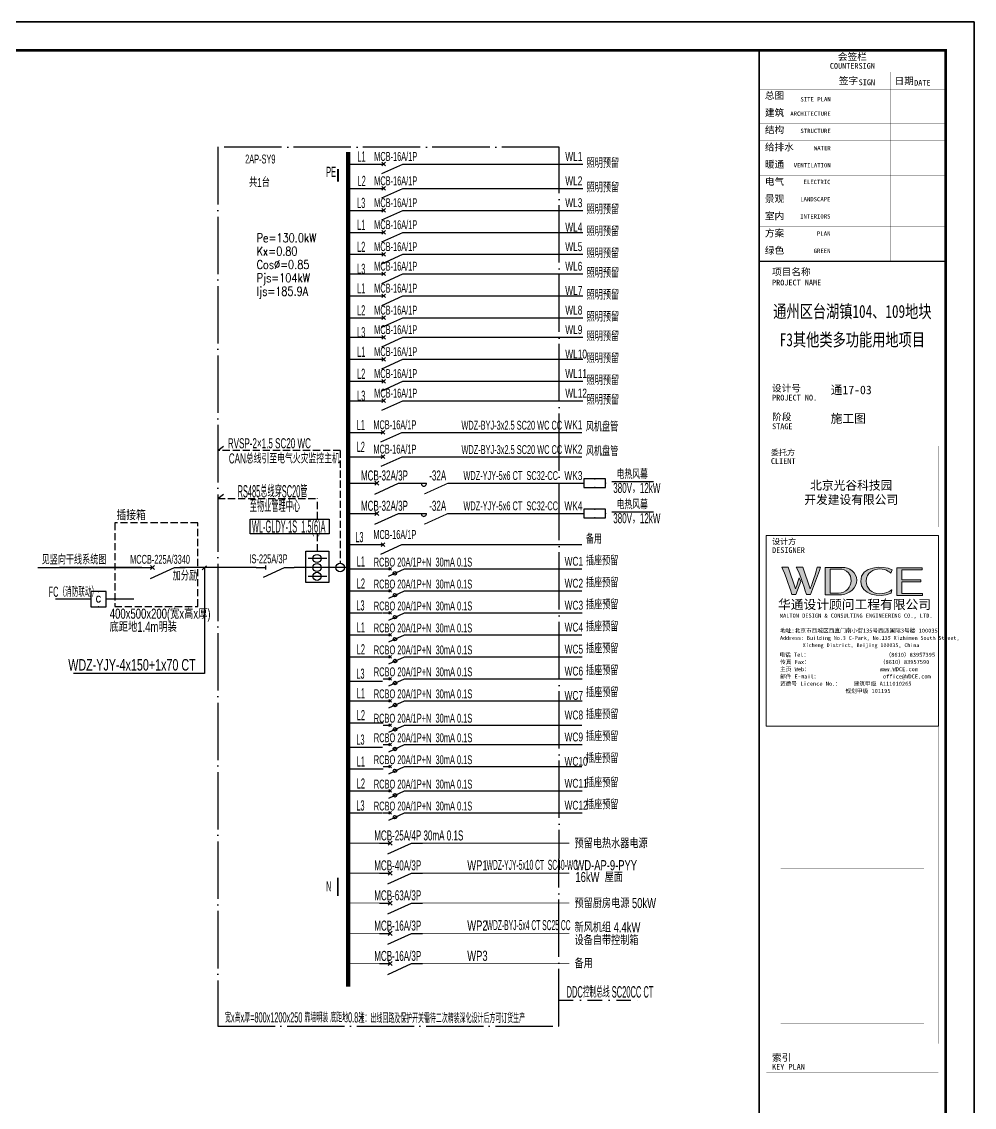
# Model space of a CAD drawing. Extents: x -118086 to 144314, y -110039 to 305761.
# Drawn here: x 77974 to 111184, y 30323 to 68161 of the extents above; entities that cross this region are included whole.
import ezdxf
from ezdxf.enums import TextEntityAlignment as Align

# ---------------------------------------------------------------- set-up
doc = ezdxf.new("R2010")
doc.units = 0
doc.header["$LTSCALE"] = 1000
for name, pattern in [('CONTINOUS', [0]), ('DASH', [0.35, 0.25, -0.1]), ('DASHDOT', [1, 0.5, -0.25, 0, -0.25]), ('DOTE', [2.42, 2, -0.2, 0.02, -0.2])]:
    doc.linetypes.add(name, pattern=pattern)
doc.layers.get('0').update_dxf_attribs({"linetype": 'CONTINUOUS'})
doc.layers.get('Defpoints').update_dxf_attribs({"linetype": 'CONTINUOUS'})
for name, color, linetype in [('D-TEXT', 7, 'CONTINUOUS'), ('DIM-箱柜', 3, 'CONTINUOUS'), ('DQ', 7, 'CONTINOUS'), ('ELEC-text', 7, 'CONTINUOUS'), ('ELEMENT', 3, 'CONTINUOUS'), ('EQUIP-照明', 3, 'CONTINUOUS'), ('EQUIP-箱柜', 3, 'CONTINUOUS'), ('PUB_TEXT', 7, 'CONTINUOUS'), ('SHEET_LINE', 6, 'CONTINUOUS'), ('SIG_TEXT', 7, 'CONTINUOUS'), ('TEL_TEXT', 3, 'CONTINUOUS'), ('TEL_TITLE', 7, 'CONTINUOUS'), ('WIRE', 4, 'CONTINUOUS'), ('WIRE-照明', 1, 'CONTINUOUS'), ('内审意见修改', 2, 'CONTINUOUS')]:
    doc.layers.add(name, color=color, linetype=linetype)
doc.layers.add('内审要求修改2.10', color=6, linetype='CONTINUOUS', plot=False)
doc.layers.get('内审要求修改2.10').off()
doc.styles.add('_COMPLEX', font='ros.shx', dxfattribs={"width": 0.6, "bigfont": 'jd.shx'})
doc.styles.add('_HZTXT', font='ROS', dxfattribs={"width": 0.8, "bigfont": 'JD'})
doc.styles.add('_TCH_LABEL', font='COMPLEX', dxfattribs={"bigfont": 'GBCBIG'})
doc.styles.add('_TEL_DIM', font='ROMANS2', dxfattribs={"width": 0.8, "height": 3.5, "bigfont": 'HZDF2'})
doc.styles.add('B', font='ros.shx', dxfattribs={"width": 0.8, "bigfont": 'jd.shx'})
doc.styles.add('DIM_FONT', font='ROMANS', dxfattribs={"bigfont": 'HZTXT'})
doc.styles.add('JD', font='ros.shx', dxfattribs={"width": 0.8, "height": 600, "bigfont": 'hztxt.shx'})
doc.styles.get("Standard").update_dxf_attribs({"font": 'GBENOR', "bigfont": 'GBCBIG'})
doc.styles.add('图签信息$0$hwxh', font='STXIHEI.TTF')
doc.styles.add('图签信息$0$华文细黑', font='STXIHEI.TTF', dxfattribs={"height": 10})

# ---------------------------------------------------------------- blocks, each defined once
blk = doc.blocks.new('SADF AGF AERG AER GER')
at = {"layer": 'DIM-箱柜'}
blk.add_lwpolyline([(-462150, -1228514), (-378050, -1228514), (-378050, -1287914), (-462150, -1287914)], close=True, dxfattribs=at)
blk = doc.blocks.new('A$C6873132B')
at = {"layer": 'DIM-箱柜'}
blk.add_blockref('SADF AGF AERG AER GER', (378050, 1287914), dxfattribs=at)
blk = doc.blocks.new('M_M19DXM')
for p, q in [((-0.25, -0.2), (0, -0.75)), ((-0.047, -0.203), (0.047, -0.297)), ((-0.047, -0.297), (0.047, -0.203))]:
    blk.add_line(p, q)
for points in [[(0, 0), (0, -0.25)], [(0, -0.75), (0, -1)]]:
    blk.add_lwpolyline(points)
blk.add_circle((-0.151, -0.417), 0.0615)
at = {"style": 'DIM_FONT', "width": 0.8, "flags": 9}
blk.add_attdef('S', (0.25, -0.5), '', height=0.2, dxfattribs=at)
blk = doc.blocks.new('M_M7')
for p, q in [((-0.25, -0.2), (0, -0.75)), ((-0.047, -0.297), (0.047, -0.203)), ((-0.047, -0.203), (0.047, -0.297))]:
    blk.add_line(p, q)
for points in [[(0, 0), (0, -0.25)], [(0, -0.75), (0, -1)]]:
    blk.add_lwpolyline(points)
at = {"width": 0.8, "flags": 9}
blk.add_attdef('S', (0.25, -0.5), '', height=0.2, dxfattribs=at)
blk = doc.blocks.new('M_M8')
for p, q in [((-0.25, -0.2), (0, -0.75)), ((0.05, -0.25), (-0.05, -0.25))]:
    blk.add_line(p, q)
for points in [[(0, 0), (0, -0.25)], [(0, -0.75), (0, -1)]]:
    blk.add_lwpolyline(points)
at = {"style": 'DIM_FONT', "width": 0.8, "flags": 9}
blk.add_attdef('S', (0.25, -0.5), '', height=0.2, dxfattribs=at)
blk = doc.blocks.new('$equip_U$00000105(JDQINJING)')
for p, q in [((0.5, 1), (-0.5, 1)), ((-0.5, 1), (-0.5, 0)), ((0.5, 0), (0.5, 1)), ((-0.5, 0), (0.5, 0))]:
    blk.add_line(p, q)
for p in [(0, 1), (-0.5, 0.5), (0, 0), (0.5, 0.5)]:
    blk.add_point(p)
at = {"color": 7, "style": '_TEL_DIM'}
blk.add_attdef('$TEXT$', text='', height=0.4, dxfattribs=at).set_placement((-0.002, 0.507), align=Align.MIDDLE_CENTER)
at = {"color": 7, "style": '_TEL_DIM', "flags": 1}
blk.add_attdef('A', text='', height=0.00002, dxfattribs=at).set_placement((0, 0), align=Align.MIDDLE_CENTER)
blk = doc.blocks.new('$equip$00001413')
for p, q in [((0.75, 0.6), (-0.75, 0.6)), ((-0.75, 0.6), (-0.75, 0)), ((-0.75, 0), (0.75, 0)), ((0.75, 0), (0.75, 0.6))]:
    blk.add_line(p, q)
for p in [(-0.75, 0.3), (0, 0.6), (0, 0), (0.75, 0.3)]:
    blk.add_point(p)
at = {"style": '_TCH_LABEL', "flags": 9}
blk.add_attdef('A', (0, 0), '', height=0.00002, dxfattribs=at)
blk = doc.blocks.new('$equip$00001781')
blk.add_circle((0, 0), 0.5)
at = {"flags": 9}
blk.add_attdef('A', (0, 0), '', height=0.00002, dxfattribs=at)
blk = doc.blocks.new('图签信息$0$logo2')
h = blk.add_hatch(color=7)
h.paths.add_polyline_path([(19.02, -7.36), (15.84, -7.36), (15.84, -3.97), (18.97, -3.97), (18.97, -4.24), (16.46, -4.24), (16.46, -5.45), (18.81, -5.45), (18.81, -5.69), (16.47, -5.69), (16.47, -7.12), (19.02, -7.12)])
edge = h.paths.add_edge_path()
edge.add_spline(control_points=[(15.26, -4.21), (15.26, -4.21), (15.13, -4.65), (15.13, -4.65), (15.13, -4.65), (14.62, -4.1), (13.73, -4.1), (13.04, -4.1), (12.07, -4.54), (12.08, -5.62), (12.08, -6.49), (12.77, -7.16), (13.73, -7.17), (14.66, -7.17), (15.23, -6.68), (15.23, -6.68), (15.23, -6.68), (15.16, -7.11), (15.16, -7.11), (13.63, -7.7), (11.42, -7.29), (11.41, -5.64), (11.4, -3.72), (14.16, -3.66), (15.26, -4.21)], knot_values=[0, 0, 0, 0, 1, 1, 1, 2, 2, 2, 3, 3, 3, 4, 4, 4, 5, 5, 5, 6, 6, 6, 7, 7, 7, 8, 8, 8, 8], degree=3, periodic=0)
edge = h.paths.add_edge_path(flags=16)
edge.add_spline(control_points=[(10.23, -5.57), (10.23, -5.16), (10.12, -4.83), (9.9, -4.58), (9.63, -4.27), (9.23, -4.12), (8.69, -4.12), (8.69, -4.12), (7.64, -4.12), (7.64, -4.12), (7.64, -4.12), (7.64, -7.1), (7.64, -7.1), (7.64, -7.1), (8.66, -7.1), (8.66, -7.1), (9.13, -7.1), (9.52, -6.93), (9.82, -6.6), (10.09, -6.31), (10.23, -5.96), (10.23, -5.57)], knot_values=[0, 0, 0, 0, 1, 1, 1, 2, 2, 2, 3, 3, 3, 4, 4, 4, 5, 5, 5, 6, 6, 6, 7, 7, 7, 7], degree=3, periodic=0)
edge = h.paths.add_edge_path()
edge.add_spline(control_points=[(10.92, -5.51), (10.92, -5.96), (10.72, -6.37), (10.34, -6.72), (9.92, -7.1), (9.41, -7.29), (8.82, -7.29), (8.82, -7.29), (7.03, -7.29), (7.03, -7.29), (7.03, -7.29), (7.03, -3.92), (7.03, -3.92), (7.03, -3.92), (9.1, -3.92), (9.1, -3.92), (9.59, -3.92), (10.01, -4.06), (10.36, -4.34), (10.73, -4.64), (10.92, -5.03), (10.92, -5.51)], knot_values=[0, 0, 0, 0, 1, 1, 1, 2, 2, 2, 3, 3, 3, 4, 4, 4, 5, 5, 5, 6, 6, 6, 7, 7, 7, 7], degree=3, periodic=0)
at = {"lineweight": 0}
blk.add_lwpolyline([(19.02, -7.36), (15.84, -7.36), (15.84, -3.97), (18.97, -3.97), (18.97, -4.24), (16.46, -4.24), (16.46, -5.45), (18.81, -5.45), (18.81, -5.69), (16.47, -5.69), (16.47, -7.12), (19.02, -7.12), (19.02, -7.36)], dxfattribs=at)
for points, knots in [([(10.92, -5.51), (10.92, -5.96), (10.72, -6.37), (10.34, -6.72), (9.92, -7.1), (9.41, -7.29), (8.82, -7.29), (8.82, -7.29), (7.03, -7.29), (7.03, -7.29), (7.03, -7.29), (7.03, -3.92), (7.03, -3.92), (7.03, -3.92), (9.1, -3.92), (9.1, -3.92), (9.59, -3.92), (10.01, -4.06), (10.36, -4.34), (10.73, -4.64), (10.92, -5.03), (10.92, -5.51)], [0, 0, 0, 0, 1, 1, 1, 2, 2, 2, 3, 3, 3, 4, 4, 4, 5, 5, 5, 6, 6, 6, 7, 7, 7, 7]), ([(15.26, -4.21), (15.26, -4.21), (15.13, -4.65), (15.13, -4.65), (15.13, -4.65), (14.62, -4.1), (13.73, -4.1), (13.04, -4.1), (12.07, -4.54), (12.08, -5.62), (12.08, -6.49), (12.77, -7.16), (13.73, -7.17), (14.66, -7.17), (15.23, -6.68), (15.23, -6.68), (15.23, -6.68), (15.16, -7.11), (15.16, -7.11), (13.63, -7.7), (11.42, -7.29), (11.41, -5.64), (11.4, -3.72), (14.16, -3.66), (15.26, -4.21)], [0, 0, 0, 0, 1, 1, 1, 2, 2, 2, 3, 3, 3, 4, 4, 4, 5, 5, 5, 6, 6, 6, 7, 7, 7, 8, 8, 8, 8]), ([(10.23, -5.57), (10.23, -5.16), (10.12, -4.83), (9.9, -4.58), (9.63, -4.27), (9.23, -4.12), (8.69, -4.12), (8.69, -4.12), (7.64, -4.12), (7.64, -4.12), (7.64, -4.12), (7.64, -7.1), (7.64, -7.1), (7.64, -7.1), (8.66, -7.1), (8.66, -7.1), (9.13, -7.1), (9.52, -6.93), (9.82, -6.6), (10.09, -6.31), (10.23, -5.96), (10.23, -5.57)], [0, 0, 0, 0, 1, 1, 1, 2, 2, 2, 3, 3, 3, 4, 4, 4, 5, 5, 5, 6, 6, 6, 7, 7, 7, 7])]:
    blk.add_open_spline(points, degree=3, knots=knots, dxfattribs=at)
blk = doc.blocks.new('图签信息$0$logo1')
h = blk.add_hatch(color=8)
edge = h.paths.add_edge_path()
edge.add_spline(control_points=[(3.86, -5.21), (3.63, -5.88), (3.39, -6.56), (3.39, -6.56), (3.39, -6.56), (2.5, -3.91), (2.5, -3.91), (2.5, -3.91), (1.8, -3.91), (1.69, -3.91), (2.02, -4.39), (2.95, -7.27), (2.95, -7.27), (2.95, -7.27), (3.44, -7.27), (3.44, -7.27), (3.44, -7.27), (4.03, -5.66), (4.03, -5.66), (4.03, -5.66), (3.86, -5.21), (3.86, -5.21)], knot_values=[0, 0, 0, 0, 1, 1, 1, 2, 2, 2, 3, 3, 3, 4, 4, 4, 5, 5, 5, 6, 6, 6, 7, 7, 7, 7], degree=3, periodic=0)
h = blk.add_hatch(color=7)
edge = h.paths.add_edge_path()
edge.add_spline(control_points=[(6.04, -3.91), (6.09, -4.1), (5.2, -6.56), (5.2, -6.56), (5.2, -6.56), (4.3, -3.91), (4.3, -3.91), (4.3, -3.91), (3.6, -3.91), (3.49, -3.91), (3.82, -4.39), (4.75, -7.27), (4.75, -7.27), (4.75, -7.27), (5.24, -7.27), (5.24, -7.27), (5.24, -7.27), (6.33, -4.3), (6.33, -4.3), (6.33, -4.3), (6.48, -3.91), (6.48, -3.91), (6.48, -3.91), (6.21, -3.91), (6.04, -3.91)], knot_values=[0, 0, 0, 0, 1, 1, 1, 2, 2, 2, 3, 3, 3, 4, 4, 4, 5, 5, 5, 6, 6, 6, 7, 7, 7, 8, 8, 8, 8], degree=3, periodic=0)
at = {"color": 8, "lineweight": 0}
blk.add_open_spline([(3.86, -5.21), (3.63, -5.88), (3.39, -6.56), (3.39, -6.56), (3.39, -6.56), (2.5, -3.91), (2.5, -3.91), (2.5, -3.91), (1.8, -3.91), (1.69, -3.91), (2.02, -4.39), (2.95, -7.27), (2.95, -7.27), (2.95, -7.27), (3.44, -7.27), (3.44, -7.27), (3.44, -7.27), (4.03, -5.66), (4.03, -5.66), (4.03, -5.66), (3.86, -5.21), (3.86, -5.21)], degree=3, knots=[0, 0, 0, 0, 1, 1, 1, 2, 2, 2, 3, 3, 3, 4, 4, 4, 5, 5, 5, 6, 6, 6, 7, 7, 7, 7], dxfattribs=at)
at = {"lineweight": 0}
blk.add_open_spline([(6.04, -3.91), (6.09, -4.1), (5.2, -6.56), (5.2, -6.56), (5.2, -6.56), (4.3, -3.91), (4.3, -3.91), (4.3, -3.91), (3.6, -3.91), (3.49, -3.91), (3.82, -4.39), (4.75, -7.27), (4.75, -7.27), (4.75, -7.27), (5.24, -7.27), (5.24, -7.27), (5.24, -7.27), (6.33, -4.3), (6.33, -4.3), (6.33, -4.3), (6.48, -3.91), (6.48, -3.91), (6.48, -3.91), (6.21, -3.91), (6.04, -3.91)], degree=3, knots=[0, 0, 0, 0, 1, 1, 1, 2, 2, 2, 3, 3, 3, 4, 4, 4, 5, 5, 5, 6, 6, 6, 7, 7, 7, 8, 8, 8, 8], dxfattribs=at)
blk.add_blockref('图签信息$0$logo2', (0, 0))
blk = doc.blocks.new('图签信息$0$时间-logo')
at = {"layer": 'Defpoints', "lineweight": 0}
blk.add_lwpolyline([(0, -23.46), (-21.17, -23.46), (-21.17, 0), (0, 0), (0, -23.46)], dxfattribs=at)
blk.add_blockref('图签信息$0$logo1', (-20.97, 0))
at = {"style": '图签信息$0$hwxh'}
for s, height, p in [('华通设计顾问工程有限公司 ', 1.15, (-19.73, -9.05)), ('WALTON DESIGN & CONSULTING ENGINEERING CO., LTD.', 0.5, (-19.5, -10.1)), ('地址:北京市西城区西直门南小街135号西派国际3号楼 100035', 0.5, (-19.48, -11.94)), ('Address: Building No.3 C-Park, No.135 Xizhimen South Street, ', 0.47, (-19.48, -12.83)), ('Xicheng District, Beijing 100035, China ', 0.47, (-16.69, -13.72)), ('电话 Tel：                        （8610）83957395 ', 0.5, (-19.56, -14.91)), ('传真 Fax：                      （8610）83957590 ', 0.5, (-19.48, -15.8)), ('主页 Web：                      www.WDCE.com ', 0.5, (-19.48, -16.69)), ('邮件 E-mail：                    office@WDCE.com ', 0.5, (-19.48, -17.58)), ('资质号 Licence No.：    建筑甲级 A111010265 ', 0.5, (-19.48, -18.47)), ('   规划甲级 101195', 0.5, (-12.6, -19.36))]:
    blk.add_text(s, height=height, dxfattribs=at).set_placement(p)
blk = doc.blocks.new('图签信息')
at = {"const_width": 0.5}
for points in [[(-65, 574), (-65, 500.5), (0, 500.5), (0, 574)], [(-65, 0), (0, 0), (0, 500.5), (-65, 500.5)]]:
    blk.add_lwpolyline(points, close=True, dxfattribs=at)
at = {"const_width": 0.05}
for points in [[(-65, 566.5), (0, 566.5)], [(-39.14, 566.5), (-39.14, 500.5)], [(-19.1, 566.5), (-19.1, 500.5)], [(-65, 560.5), (0, 560.5)], [(-65, 554.5), (0, 554.5)], [(-65, 548.5), (0, 548.5)], [(-65, 542.5), (0, 542.5)], [(-65, 536.5), (0, 536.5)], [(-65, 530.5), (0, 530.5)], [(-65, 524.5), (0, 524.5)], [(-65, 518.5), (0, 518.5)], [(-65, 512.5), (0, 512.5)], [(-65, 512.5), (0, 512.5)], [(-65, 506.5), (0, 506.5)], [(-65, 500.5), (0, 500.5)], [(-62.5, 450.87), (-2.5, 450.87)], [(-62.5, 440.87), (-2.5, 440.87)], [(-2.5, 407.85), (-2.5, 436.12), (-62.5, 436.12), (-62.5, 407.85)], [(-62.5, 407.85), (-2.5, 407.85)], [(-62.5, 404.92), (-62.5, 227.83)], [(-62.5, 404.92), (-2.5, 404.92)], [(-62.5, 227.83), (-2.5, 227.83), (-2.5, 404.92)], [(-57.5, 338.36), (-7.5, 338.36)], [(-57.5, 288.83), (-7.5, 288.83)], [(-57.5, 234.85), (-7.5, 234.85)], [(-62.5, 227.83), (-2.5, 227.83)], [(-62.5, 217.74), (-2.5, 217.74)]]:
    blk.add_lwpolyline(points, dxfattribs=at)
at = {"ltscale": 0.001, "xscale": 2.834689937531525, "yscale": 2.834689937531525, "zscale": 2.834689937531525}
blk.add_blockref('图签信息$0$时间-logo', (-2.5, 404.92), dxfattribs=at)
at = {"style": '图签信息$0$华文细黑'}
for s, height, p in [('会签栏', 2.4, (-32.5, 573)), ('COUNTERSIGN', 2, (-32.5, 569.6))]:
    blk.add_text(s, height=height, dxfattribs=at).set_placement(p, align=Align.TOP_CENTER)
for s, height, p in [('签字', 2.4, (-37.22, 564.63)), ('SIGN', 2, (-30.32, 563.88)), ('日期', 2.4, (-17.79, 564.58)), ('DATE', 2, (-10.96, 563.7)), ('总图', 2.4, (-63, 559.5)), ('建筑', 2.4, (-63, 553.5)), ('结构', 2.4, (-63, 547.5)), ('给排水', 2.4, (-63, 541.5)), ('暖通', 2.4, (-63, 535.5)), ('电气', 2.4, (-63, 529.5)), ('景观', 2.4, (-63, 523.5)), ('室内', 2.4, (-63, 517.5)), ('方案', 2.4, (-63, 511.5)), ('绿色', 2.4, (-63, 505.5)), ('项目名称', 2.4, (-60.5, 498)), ('PROJECT NAME', 2, (-60.5, 494.08)), ('设计号', 2.4, (-60.54, 457.48)), ('PROJECT NO.', 2, (-60.5, 453.97)), ('阶段', 2.4, (-60.5, 447.47)), ('STAGE', 2, (-60.5, 443.97)), ('委托方', 2, (-60.9, 434.86)), ('CLIENT', 2, (-60.9, 431.86)), ('设计方', 2, (-60.5, 403.83)), ('DESIGNER', 2, (-60.5, 400.83)), ('索引', 2.4, (-60.5, 224.14)), ('KEY PLAN', 2, (-60.5, 220.74))]:
    blk.add_text(s, height=height, dxfattribs=at).set_placement(p, align=Align.TOP_LEFT)
for s, p in [('SITE PLAN', (-40.06, 557.7)), ('ARCHITECTURE', (-40.06, 552.7)), ('STRUCTURE', (-40.06, 546.7)), ('WATER', (-40.06, 540.7)), ('VENTILATION', (-40.06, 534.7)), ('ELECTRIC', (-40.14, 528.89)), ('LANDSCAPE', (-40.14, 522.89)), ('INTERIORS', (-40.14, 516.89)), ('PLAN', (-40.14, 510.89)), ('GREEN', (-40.14, 504.89))]:
    blk.add_text(s, height=1.5, dxfattribs=at).set_placement(p, align=Align.TOP_RIGHT)
at = {"color": 4, "style": '图签信息$0$华文细黑', "width": 0.75}
for s, p in [('通州区台湖镇104、109地块', (-32.5, 480.78)), ('F3其他类多功能用地项目', (-32.5, 470.91))]:
    blk.add_text(s, height=4.5, dxfattribs=at).set_placement(p, align=Align.CENTER)
at = {"color": 4, "ltscale": 0.001, "char_height": 3, "width": 58.4895, "style": '图签信息$0$华文细黑'}
for s, insert, attachment_point in [('通17-03', (-40.06, 455.51), 4), ('施工图', (-40.06, 445.51), 4), ('北京光谷科技园\\P开发建设有限公司', (-32.9, 419.71), 5)]:
    blk.add_mtext(s, dxfattribs=dict(at, insert=insert, attachment_point=attachment_point))
blk = doc.blocks.new('图签-A1')
at = {"color": 2}
blk.add_blockref('图签信息', (0, 0), dxfattribs=at)
blk = doc.blocks.new('$element$00000577')
at = {"const_width": 0.0233}
for points in [[(0, 0), (0, -0.25)], [(-0.25, -0.2), (0, -0.75), (0, -1)]]:
    blk.add_lwpolyline(points, dxfattribs=at)
blk.add_arc((-0.008, -0.192), 0.0589, 81.8699, 278.1301)
at = {"flags": 9}
blk.add_attdef('S', (0, 0), '', height=0.00000667, dxfattribs=at)

msp = doc.modelspace()

# ---------------------------------------------------------------- linework, layer by layer
at = {"linetype": 'DOTE'}
for p, q in [((84816, 63785), (84812, 33149)), ((96709, 63785), (84816, 63785)), ((96705, 33149), (96709, 63785)), ((84812, 33149), (96705, 33149))]:
    msp.add_line(p, q, dxfattribs=at)
at = {"color": 3, "linetype": 'DASH'}
for p, q in [((84815, 53215, 0), (85013, 53367, 0)), ((89079, 53215, 0), (84815, 53215, 0)), ((89079, 53215, 0), (89079, 49288, 0))]:
    msp.add_line(p, q, dxfattribs=at)
at = {"linetype": 'DASH'}
for p, q in [((84815, 51545), (88281, 51545)), ((88281, 50826, 0), (88281, 51545, 0)), ((88281, 49703, 0), (88281, 50307, 0))]:
    msp.add_line(p, q, dxfattribs=at)
for p, q in [((84270, 49057, 0), (84413, 49200, 0)), ((80382, 48031, 0), (79150, 48031, 0))]:
    msp.add_line(p, q)
at = {"linetype": 'Continuous', "const_width": 64.6}
for points in [[(88999, 63031), (88999, 62590)], [(88995, 38329), (88995, 37684)]]:
    msp.add_lwpolyline(points, dxfattribs=at)
at = {"color": 2, "elevation": 0}
msp.add_lwpolyline([(85936, 50826), (88693, 50826), (88693, 50307), (85936, 50307)], close=True, dxfattribs=at)
at = {"linetype": 'DASH', "elevation": 0}
msp.add_lwpolyline([(84114, 50690), (81216, 50690), (81216, 47784), (84114, 47784)], close=True, dxfattribs=at)
at = {"color": 0, "elevation": 0}
msp.add_lwpolyline([(87876, 49703), (88685, 49703), (88685, 48615), (87876, 48615)], close=True, dxfattribs=at)
at = {"color": 2}
for centre in [(88271, 49450), (88271, 49138), (88271, 48828)]:
    msp.add_circle(centre, 143, dxfattribs=at)
at = {"layer": 'D-TEXT', "color": 0}
msp.add_line((84815, 51545), (85013, 51697), dxfattribs=at)
at = {"layer": 'SIG_TEXT'}
for p, q in [((98551, 52138, 0), (99997, 52138, 0)), ((98551, 51083, 0), (99997, 51083, 0))]:
    msp.add_line(p, q, dxfattribs=at)
at = {"layer": 'TEL_TEXT', "color": 0, "ltscale": 2}
for p, q in [((84342, 49128, 0), (84342, 45444, 0)), ((84342, 45444, 0), (79777, 45444, 0))]:
    msp.add_line(p, q, dxfattribs=at)
at = {"layer": 'TEL_TEXT', "ltscale": 2}
msp.add_line((80914, 48049, 0), (81878, 48049, 0), dxfattribs=at)
at = {"layer": 'TEL_TITLE'}
msp.add_lwpolyline([(27084, 8761), (111184, 8761), (111184, 68161), (27084, 68161)], close=True, dxfattribs=at)
at = {"layer": 'TEL_TITLE', "const_width": 100}
msp.add_lwpolyline([(29584, 9761), (110184, 9761), (110184, 67161), (29584, 67161)], close=True, dxfattribs=at)
at = {"layer": 'WIRE', "color": 4}
for p, q in [((88606, 49450), (87963, 49450)), ((88606, 49138), (87963, 49138)), ((88606, 48828), (87963, 48828))]:
    msp.add_line(p, q, dxfattribs=at)
at = {"layer": 'WIRE', "color": 7, "linetype": 'DASHDOT'}
msp.add_lwpolyline([(96705, 34058), (99482, 34058)], dxfattribs=at)
at = {"layer": 'WIRE-照明'}
for p, q in [((89354, 63199), (90597, 63199)), ((91425, 63199), (97531, 63199)), ((89354, 62350), (90597, 62350)), ((91425, 62350), (97531, 62350)), ((89337, 61585), (90580, 61585)), ((91425, 61585), (97531, 61585)), ((89339, 60819), (90582, 60819)), ((91425, 60819), (97531, 60819)), ((89337, 60054), (90580, 60054)), ((91425, 60054), (97531, 60054)), ((89337, 59373), (90580, 59373)), ((91425, 59373), (97531, 59373)), ((89339, 58607), (90582, 58607)), ((91425, 58607), (97531, 58607)), ((89337, 57842), (90580, 57842)), ((91425, 57842), (97531, 57842)), ((89337, 57161), (90580, 57161)), ((91425, 57161), (97531, 57161)), ((89339, 56395), (90582, 56395)), ((91425, 56395), (97531, 56395)), ((89337, 55630), (90580, 55630)), ((91425, 55630), (97531, 55630)), ((89337, 54949), (90580, 54949)), ((91425, 54949), (97531, 54949)), ((89324, 53847), (90568, 53847)), ((91394, 53847), (97500, 53847)), ((89324, 52998), (90568, 52998)), ((91396, 52998), (97502, 52998)), ((89324, 49936), (90568, 49936)), ((91394, 49936), (97500, 49936)), ((78533, 49138), (82538, 49138)), ((89326, 49087), (90570, 49087)), ((91398, 49087), (97504, 49087)), ((89329, 48322), (90572, 48322)), ((91400, 48322), (97506, 48322)), ((89312, 47556), (90555, 47556)), ((91402, 47556), (97508, 47556)), ((89329, 46791), (90572, 46791)), ((91400, 46791), (97506, 46791)), ((89329, 46026), (90572, 46026)), ((91402, 46026), (97508, 46026)), ((89312, 45176), (90555, 45176)), ((91402, 45260), (97508, 45260)), ((89329, 44495), (90572, 44495)), ((91402, 44495), (97508, 44495)), ((89329, 43729), (90572, 43729)), ((91400, 43645), (97506, 43645)), ((89312, 42880), (90555, 42880)), ((91402, 42964), (97508, 42964)), ((89329, 42115), (90572, 42115)), ((91400, 42199), (97506, 42199)), ((89329, 41349), (90572, 41349)), ((91402, 41349), (97508, 41349)), ((89312, 40584), (90555, 40584)), ((91402, 40584), (97508, 40584))]:
    msp.add_line(p, q, dxfattribs=at)
at = {"layer": 'WIRE-照明', "linetype": 'Continuous'}
for p, q in [((89356, 52074), (89981, 52074)), ((91106, 52074), (92083, 52074)), ((92833, 52074), (97577, 52074)), ((89356, 51019), (89981, 51019)), ((91106, 51019), (92083, 51019)), ((92833, 51019), (97577, 51019)), ((82158, 49138), (79295, 49138)), ((86143, 49138), (83487, 49138)), ((86143, 49138), (83842, 49138)), ((89339, 49138), (87472, 49138))]:
    msp.add_line(p, q, dxfattribs=at)
at = {"layer": 'WIRE-照明', "const_width": 142}
msp.add_lwpolyline([(89356, 63621), (89356, 34522)], dxfattribs=at)
at = {"layer": 'WIRE-照明', "linetype": 'Continuous', "const_width": 30}
for points in [[(89356, 39529), (90444, 39529)], [(91569, 39529), (97065, 39529)], [(89356, 38485), (90444, 38485)], [(91569, 38485), (97065, 38485)], [(89356, 37442), (90444, 37442)], [(91569, 37442), (97065, 37442)], [(89356, 36386), (90444, 36386)], [(91569, 36386), (97065, 36386)], [(89356, 35331), (90444, 35331)], [(91569, 35331), (97065, 35331)]]:
    msp.add_lwpolyline(points, dxfattribs=at)

# ---------------------------------------------------------------- block references
at = {"layer": 'DIM-箱柜'}
msp.add_blockref('SADF AGF AERG AER GER', (489234, 1296675), dxfattribs=at)
at = {"layer": 'DQ'}
for name, p, xscale, yscale, zscale, rotation in [('M_M7', (90265, 63199), 1328.571428571428, 1328.571428571428, 1328.571428571428, 90), ('M_M7', (90265, 62350), 1328.571428571429, 1328.571428571429, 1328.571428571429, 89.99999999999999), ('M_M7', (90265, 61585), 1328.571428571429, 1328.571428571429, 1328.571428571429, 89.99999999999999), ('M_M7', (90265, 60819), 1328.571428571429, 1328.571428571429, 1328.571428571429, 89.99999999999999), ('M_M7', (90265, 60054), 1328.571428571428, 1328.571428571428, 1328.571428571428, 90), ('M_M7', (90265, 59373), 1328.571428571429, 1328.571428571429, 1328.571428571429, 89.99999999999999), ('M_M7', (90265, 58607), 1328.571428571429, 1328.571428571429, 1328.571428571429, 89.99999999999999), ('M_M7', (90265, 57842), 1328.571428571428, 1328.571428571428, 1328.571428571428, 90), ('M_M7', (90265, 57161), 1328.571428571429, 1328.571428571429, 1328.571428571429, 89.99999999999999), ('M_M7', (90265, 56395), 1328.571428571429, 1328.571428571429, 1328.571428571429, 89.99999999999999), ('M_M7', (90265, 55630), 1328.571428571428, 1328.571428571428, 1328.571428571428, 90), ('M_M7', (90265, 54949), 1328.571428571429, 1328.571428571429, 1328.571428571429, 89.99999999999999), ('M_M7', (90234, 53847), 1328.571428571429, 1328.571428571429, 1328.571428571429, 89.99999999999999), ('M_M7', (90236, 52998), 1328.571428571428, 1328.571428571428, 1328.571428571428, 90), ('M_M7', (90234, 49936), 1328.571428571428, 1328.571428571428, 1328.571428571428, 89.99999999999999), ('M_M8', (86143, 49138), 1328.571428571429, 1328.571428571429, 1328.571428571429, 89.99999999999999)]:
    msp.add_blockref(name, p, dxfattribs=dict(at, xscale=xscale, yscale=yscale, zscale=zscale, rotation=rotation))
at = {"layer": 'ELEMENT'}
for name, p, xscale, yscale, zscale, rotation in [('M_M7', (89981, 52074), 1500, 1500, 1500, 90), ('$element$00000577', (91708, 52074), 1500, 1500, 1500, 90), ('M_M7', (89981, 51019), 1500, 1500, 1500, 90), ('$element$00000577', (91708, 51019), 1500, 1500, 1500, 90), ('M_M7', (82158, 49138), 1518.367346938746, 1518.367346938746, 1518.367346938746, 90), ('M_M19DXM', (90568, 49087), 996.428571428589, 996.428571428589, 996.428571428589, 89.99999999999999), ('M_M19DXM', (90570, 48322), 996.428571428589, 996.428571428589, 996.428571428589, 89.99999999999999), ('M_M19DXM', (90572, 47556), 996.4285714285713, 996.4285714285713, 996.4285714285713, 90), ('M_M19DXM', (90570, 46791), 996.4285714285713, 996.4285714285713, 996.4285714285713, 90), ('M_M19DXM', (90572, 46026), 996.4285714285713, 996.4285714285713, 996.4285714285713, 90), ('M_M19DXM', (90572, 45260), 996.4285714285713, 996.4285714285713, 996.4285714285713, 90), ('M_M19DXM', (90572, 44495), 996.4285714285713, 996.4285714285713, 996.4285714285713, 90), ('M_M19DXM', (90570, 43645), 996.4285714285697, 996.4285714285697, 996.4285714285697, 89.99999999999999), ('M_M19DXM', (90572, 42964), 996.4285714285713, 996.4285714285713, 996.4285714285713, 90), ('M_M19DXM', (90570, 42199), 996.4285714285713, 996.4285714285713, 996.4285714285713, 90), ('M_M19DXM', (90572, 41349), 996.4285714285697, 996.4285714285697, 996.4285714285697, 89.99999999999999), ('M_M19DXM', (90572, 40584), 996.4285714285713, 996.4285714285713, 996.4285714285713, 90), ('M_M7', (90444, 39529), 1500, 1500, 1500, 90), ('M_M7', (90444, 38485), 1500, 1500, 1500, 90), ('M_M7', (90444, 37442), 1500, 1500, 1500, 90), ('M_M7', (90444, 36386), 1500, 1500, 1500, 90), ('M_M7', (90444, 35331), 1500, 1500, 1500, 90)]:
    msp.add_blockref(name, p, dxfattribs=dict(at, xscale=xscale, yscale=yscale, zscale=zscale, rotation=rotation))
at = {"layer": 'EQUIP-照明', "linetype": 'ByBlock', "xscale": 300, "yscale": 300, "zscale": 300}
msp.add_blockref('$equip$00001781', (89079, 49138), dxfattribs=at)
at = {"layer": 'EQUIP-箱柜', "xscale": 500, "yscale": 500, "zscale": 500}
for p in [(97952, 51924), (97952, 50869)]:
    msp.add_blockref('$equip$00001413', p, dxfattribs=at)
at = {"layer": 'EQUIP-箱柜', "xscale": 531.4285714285714, "yscale": 531.4285714285714, "zscale": 531.4285714285714}
msp.add_blockref('$equip_U$00000105(JDQINJING)', (80648, 47765, 0), dxfattribs=at).add_auto_attribs({'$TEXT$': 'C'})
at = {"layer": 'SHEET_LINE', "color": 6, "xscale": 100, "yscale": 100, "zscale": 100}
msp.add_blockref('图签-A1', (110184, 9761), dxfattribs=at)
at = {"layer": '内审要求修改2.10'}
msp.add_blockref('A$C6873132B', (111184, 8761), dxfattribs=at)

# ---------------------------------------------------------------- texts
at = {"layer": 'D-TEXT', "style": '_HZTXT', "width": 0.45}
for s, height, p in [('L1', 354.3, (89679, 63283)), ('PE', 354.3, (88590, 62751)), ('L2', 354.3, (89685, 62434)), ('L3', 354.3, (89667, 61668)), ('L1', 354.3, (89669, 60903)), ('L2', 354.3, (89667, 60137)), ('L3', 354.3, (89669, 59372)), ('L1', 354.3, (89669, 58691)), ('L2', 354.3, (89667, 57925)), ('L3', 354.3, (89669, 57160)), ('L1', 354.3, (89669, 56479)), ('L2', 354.3, (89667, 55713)), ('L3', 354.3, (89669, 54948)), ('L1', 354.3, (89654, 53930)), ('L2', 354.3, (89654, 53165)), ('L3', 354.3, (89606, 50020)), ('L1', 354.3, (89656, 49170)), ('L2', 354.3, (89658, 48405)), ('L3', 354.3, (89642, 47640)), ('L1', 354.3, (89658, 46874)), ('L2', 354.3, (89658, 46109)), ('L3', 354.3, (89642, 45260)), ('L1', 354.3, (89658, 44578)), ('L2', 354.3, (89658, 43813)), ('L3', 354.3, (89642, 42963)), ('L1', 354.3, (89658, 42198)), ('L2', 354.3, (89658, 41433)), ('L3', 354.3, (89642, 40667)), ('N', 354, (88586, 37845)), ('DDC控制总线 SC20CC CT', 400, (96969, 34146)), ('宽x高x厚=800x1200x250 靠墙明装 底距地0.8米', 354.29, (85062, 33280)), ('注：出线回路及保护开关需待二次精装深化设计后方可订货生产', 354.29, (89719, 33258))]:
    msp.add_text(s, height=height, dxfattribs=at).set_placement(p)
at = {"layer": 'D-TEXT', "color": 0, "style": '_HZTXT', "width": 0.45}
for s, height, p in [('RS485总线穿SC20管', 428.57, (85501, 51580, 0)), ('至物业管理中心', 428.6, (85924, 51067, 0)), ('WL-GLDY-1S  1.5(6)A', 428.57, (86000, 50353, 0))]:
    msp.add_text(s, height=height, dxfattribs=at).set_placement(p)
at = {"layer": 'ELEC-text', "style": '_HZTXT', "width": 0.8}
msp.add_text('插接箱', height=354.3, dxfattribs=at).set_placement((81279, 50787, 0))
at = {"layer": 'PUB_TEXT', "style": '_HZTXT', "width": 0.5}
msp.add_text('FC（消防联动）', height=354.3, dxfattribs=at).set_placement((78912, 48115, 1015))
at = {"layer": 'SIG_TEXT', "style": '_TEL_DIM', "width": 0.8}
for s, p in [('Kx=0.80', (86165, 60007)), ('Cos%%C=0.85', (86165, 59542)), ('Pjs=104kW', (86165, 59077)), ('Ijs=185.9A', (86165, 58612))]:
    msp.add_text(s, height=310, dxfattribs=at).set_placement(p)
at = {"layer": 'TEL_TEXT', "ltscale": 2, "style": '_COMPLEX'}
for s, height, width, p in [('MCB-16A/1P', 310, 0.6, (90264, 63311)), ('WL1', 310, 0.7, (96924, 63311)), ('2AP-SY9', 310, 0.6, (85764, 63220)), ('照明预留', 310, 0.7, (97672, 63069)), ('MCB-16A/1P', 310, 0.6, (90264, 62462)), ('照明预留', 310, 0.7, (97672, 62220)), ('MCB-16A/1P', 310, 0.6, (90264, 61697)), ('照明预留', 310, 0.7, (97672, 61455)), ('MCB-16A/1P', 310, 0.6, (90264, 60931)), ('照明预留', 310, 0.7, (97672, 60689)), ('MCB-16A/1P', 310, 0.6, (90264, 60166)), ('照明预留', 310, 0.7, (97672, 59924)), ('MCB-16A/1P', 310, 0.6, (90264, 59485)), ('照明预留', 310, 0.7, (97672, 59243)), ('MCB-16A/1P', 310, 0.6, (90264, 58719)), ('照明预留', 310, 0.7, (97672, 58477)), ('MCB-16A/1P', 310, 0.6, (90264, 57954)), ('照明预留', 310, 0.7, (97672, 57712)), ('MCB-16A/1P', 310, 0.6, (90264, 57273)), ('照明预留', 310, 0.7, (97672, 57031)), ('MCB-16A/1P', 310, 0.6, (90264, 56507)), ('照明预留', 310, 0.7, (97672, 56265)), ('MCB-16A/1P', 310, 0.6, (90264, 55742)), ('照明预留', 310, 0.7, (97672, 55500)), ('MCB-16A/1P', 310, 0.6, (90264, 55061)), ('照明预留', 310, 0.7, (97672, 54818)), ('MCB-16A/1P', 310, 0.6, (90233, 53959)), ('WDZ-BYJ-3x2.5 SC20 WC CC', 310, 0.6, (93304, 53942)), ('WK1', 310, 0.7, (96892, 53959)), ('风机盘管', 310, 0.7, (97641, 53880)), (' RVSP-2×1.5 SC20 WC', 350, 0.6, (85083, 53294, 0)), ('MCB-16A/1P', 310, 0.6, (90235, 53110)), ('WDZ-BYJ-3x2.5 SC20 WC CC', 310, 0.6, (93306, 53092)), ('WK2', 310, 0.7, (96894, 53110)), ('风机盘管', 310, 0.7, (97643, 53031)), ('CAN总线引至电气火灾监控主机', 350, 0.6, (85195, 52765, 0)), ('电热风幕', 350, 0.6, (98713, 52221, -124)), ('MCB-32A/3P', 350, 0.6, (89801, 52170)), ('-32A', 350, 0.6, (92181, 52170)), ('WDZ-YJY-5x6 CT  SC32-CC', 310, 0.6, (93374, 52187)), ('WK3', 310, 0.7, (96894, 52186)), ('380V，12kW', 350, 0.6, (98596, 51736, -124)), ('MCB-32A/3P', 350, 0.6, (89801, 51114)), ('-32A', 350, 0.6, (92181, 51114)), ('电热风幕', 350, 0.6, (98713, 51165, -124)), ('WDZ-YJY-5x6 CT  SC32-CC', 310, 0.6, (93374, 51132)), ('WK4', 310, 0.7, (96894, 51131)), ('380V，12kW', 350, 0.6, (98596, 50680, -124)), ('MCB-16A/1P', 310, 0.6, (90233, 50132)), ('备用', 310, 0.7, (97641, 49970)), ('RCBO 20A/1P+N  30mA 0.1S', 310, 0.5, (90246, 49172)), ('WC1', 310, 0.7, (96901, 49199)), ('插座预留', 310, 0.7, (97645, 49215)), ('RCBO 20A/1P+N  30mA 0.1S', 310, 0.5, (90248, 48406)), ('插座预留', 310, 0.7, (97647, 48449)), ('400x500x200(宽x高x厚)', 354.29, 0.7, (81046, 47351, 0)), ('RCBO 20A/1P+N  30mA 0.1S', 310, 0.5, (90250, 47641)), ('插座预留', 310, 0.7, (97649, 47684)), ('底距地1.4m明装', 354.3, 0.7, (81036, 46894, 0)), ('RCBO 20A/1P+N  30mA 0.1S', 310, 0.5, (90248, 46875)), ('插座预留', 310, 0.7, (97647, 46918)), ('RCBO 20A/1P+N  30mA 0.1S', 310, 0.5, (90250, 46110)), ('插座预留', 310, 0.7, (97649, 46153)), ('RCBO 20A/1P+N  30mA 0.1S', 310, 0.5, (90250, 45345)), ('插座预留', 310, 0.7, (97649, 45388)), ('RCBO 20A/1P+N  30mA 0.1S', 310, 0.5, (90250, 44579)), ('插座预留', 310, 0.7, (97649, 44622)), ('RCBO 20A/1P+N  30mA 0.1S', 310, 0.5, (90248, 43730)), ('插座预留', 310, 0.7, (97647, 43857)), ('RCBO 20A/1P+N  30mA 0.1S', 310, 0.5, (90250, 43049)), ('插座预留', 310, 0.7, (97649, 43092)), ('RCBO 20A/1P+N  30mA 0.1S', 310, 0.5, (90248, 42283)), ('插座预留', 310, 0.7, (97647, 42326)), ('RCBO 20A/1P+N  30mA 0.1S', 310, 0.5, (90250, 41434)), ('插座预留', 310, 0.7, (97649, 41477)), ('RCBO 20A/1P+N  30mA 0.1S', 310, 0.5, (90250, 40669)), ('插座预留', 310, 0.7, (97649, 40712)), ('MCB-25A/4P 30mA 0.1S', 350, 0.6, (90264, 39624)), ('预留电热水器电源', 350, 0.7, (97248, 39353)), ('MCB-40A/3P', 350, 0.6, (90264, 38581)), ('WP1', 350, 0.7, (93507, 38583)), ('WDZ-YJY-5x10 CT  SC40-WC', 350, 0.4, (94183, 38598)), ('WD-AP-9-PYY', 350, 0.7, (97279, 38587)), ('16kW  屋面', 350, 0.7, (97279, 38176)), ('MCB-63A/3P', 350, 0.6, (90264, 37537)), ('预留厨房电源 50kW', 350, 0.7, (97248, 37266)), ('MCB-16A/3P', 350, 0.6, (90264, 36482)), ('WP2', 350, 0.7, (93507, 36484)), ('新风机组 4.4kW', 350, 0.7, (97248, 36424)), ('设备自带控制箱', 350, 0.7, (97248, 35975)), ('MCB-16A/3P', 350, 0.6, (90264, 35426)), ('WP3', 350, 0.7, (93507, 35428)), ('备用', 350, 0.7, (97248, 35170))]:
    msp.add_text(s, height=height, dxfattribs=dict(at, width=width)).set_placement(p)
at = {"layer": 'TEL_TEXT', "linetype": 'Continuous', "style": 'B', "oblique": 0.7}
for s, width, p in [('共1台', 0.7, (85900, 62398)), ('见竖向干线系统图', 0.7, (78667, 49248)), ('MCCB-225A/3340  ', 0.6, (81753, 49267, 0))]:
    msp.add_text(s, height=310, dxfattribs=dict(at, width=width)).set_placement(p)
at = {"layer": 'TEL_TEXT', "style": '_COMPLEX', "width": 0.7}
for s, p in [('WL2', (96924, 62462)), ('WL3', (96924, 61697)), ('WL4', (96924, 60847)), ('WL5', (96924, 60166)), ('WL6', (96924, 59485)), ('WL7', (96924, 58635)), ('WL8', (96924, 57954)), ('WL9', (96924, 57273)), ('WL10', (96924, 56423)), ('WL11', (96924, 55742)), ('WL12', (96924, 55061)), ('WC2', (96901, 48434)), ('WC3', (96901, 47668)), ('WC4', (96901, 46903)), ('WC5', (96901, 46138)), ('WC6', (96901, 45372)), ('WC7', (96899, 44523)), ('WC8', (96901, 43842)), ('WC9', (96899, 43076)), ('WC10', (96899, 42227)), ('WC11', (96899, 41461)), ('WC12', (96899, 40696))]:
    msp.add_text(s, height=310, dxfattribs=at).set_placement(p)
at = {"layer": 'TEL_TEXT', "linetype": 'Continuous', "style": 'B', "width": 0.55}
msp.add_text('IS-225A/3P', height=310, dxfattribs=at).set_placement((85911, 49285))
at = {"layer": 'TEL_TEXT', "color": 6, "linetype": 'Continuous', "style": 'JD', "width": 0.6}
msp.add_text('加分励', height=354.3, dxfattribs=at).set_placement((83234, 48681))
at = {"layer": 'TEL_TEXT', "color": 0, "ltscale": 2, "style": '_COMPLEX', "width": 0.7}
msp.add_text('WDZ-YJY-4x150+1x70 CT', height=400, dxfattribs=at).set_placement((79597, 45545, 0))
at = {"layer": '内审意见修改', "style": '_TEL_DIM', "width": 0.8}
msp.add_text('Pe=130.0kW', height=310, dxfattribs=at).set_placement((86165, 60472))
at = {"layer": '内审意见修改', "ltscale": 2, "style": '_COMPLEX', "width": 0.4}
msp.add_text('WDZ-BYJ-5x4 CT SC25 CC', height=350, dxfattribs=at).set_placement((94183, 36499))

doc.saveas('drawing.dxf')
